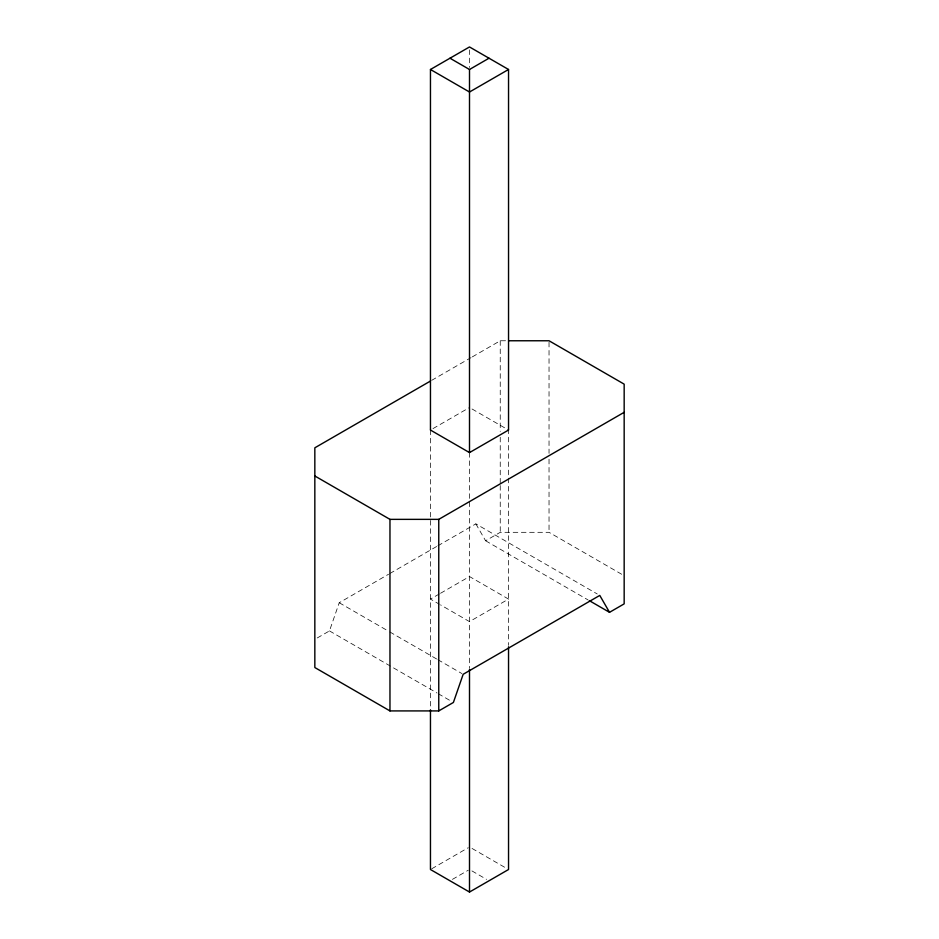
<?xml version="1.0" encoding="UTF-8"?>
<svg xmlns="http://www.w3.org/2000/svg" width="939" height="939" viewBox="0 0 939 939"><rect width="100%" height="100%" fill="white"/><g stroke="black" fill="none" stroke-linecap="round" stroke-linejoin="round"><path stroke-width="0.7" stroke-dasharray="4.7 3.52" d="M317.265 637.957L329.472 630.914L339.225 602.744L388.558 574.257M431.658 380.354L471.026 357.63M472.305 356.89L500.241 340.763L507.412 340.763M432.985 428.607L469.5 407.526M389.826 573.529L436.623 546.51M437.891 545.782L475.838 523.868L597.239 593.964M475.838 523.868L485.604 540.77L500.241 532.319L549.033 532.319L621.665 574.257M439.276 593.988L430.461 599.082L439.276 604.176M440.544 593.272L469.5 576.546L508.539 599.082L469.5 621.618L440.544 604.892M431.729 868.786L468.244 847.706M452.422 879.374L468.279 870.218M472.024 408.981L508.539 430.062L508.539 476.824M485.604 540.77L588.037 599.915M339.225 602.744L388.546 631.219M389.814 631.947L436.6 658.967M437.867 659.694L461.894 673.568M329.472 630.914L436.964 692.97M438.22 693.698L450.873 701.01M472.024 848.433L507.271 868.786M471.941 870.923L486.578 879.374M549.033 342.23L549.033 453.361M549.033 459.206L549.033 532.319M508.539 478.151L508.539 645.328M500.241 340.763L500.241 431.424M500.241 437.269L500.241 484.066M500.241 485.533L500.241 532.319M469.5 49.884L469.5 67.467M469.5 452.598L469.5 668.216M430.461 430.062L430.461 708.335"/><path stroke-width="1.41" d="M430.461 429.933L430.461 69.486L469.5 46.95L508.539 69.486L508.539 429.933M449.981 58.218L469.5 69.486L489.019 58.218M508.539 69.486L469.5 92.022L430.461 69.486M430.391 381.093L314.835 447.809L314.835 667.535L389.967 710.917L438.759 710.917L453.396 702.466L463.162 674.296L599.775 595.42L609.528 612.322L624.165 603.871L624.165 384.145L549.033 340.763L508.844 340.763M508.539 430.062L469.5 452.598L430.461 430.062M314.835 475.979L389.967 519.361L438.759 519.361L624.165 412.315M430.461 709.802L430.461 869.514L469.5 892.05L508.539 869.514L508.539 646.795M589.293 600.643L609.528 612.322M469.5 69.486L469.5 452.469M469.5 669.331L469.5 892.05M438.759 519.361L438.759 710.917M389.967 519.361L389.967 710.917"/></g></svg>
